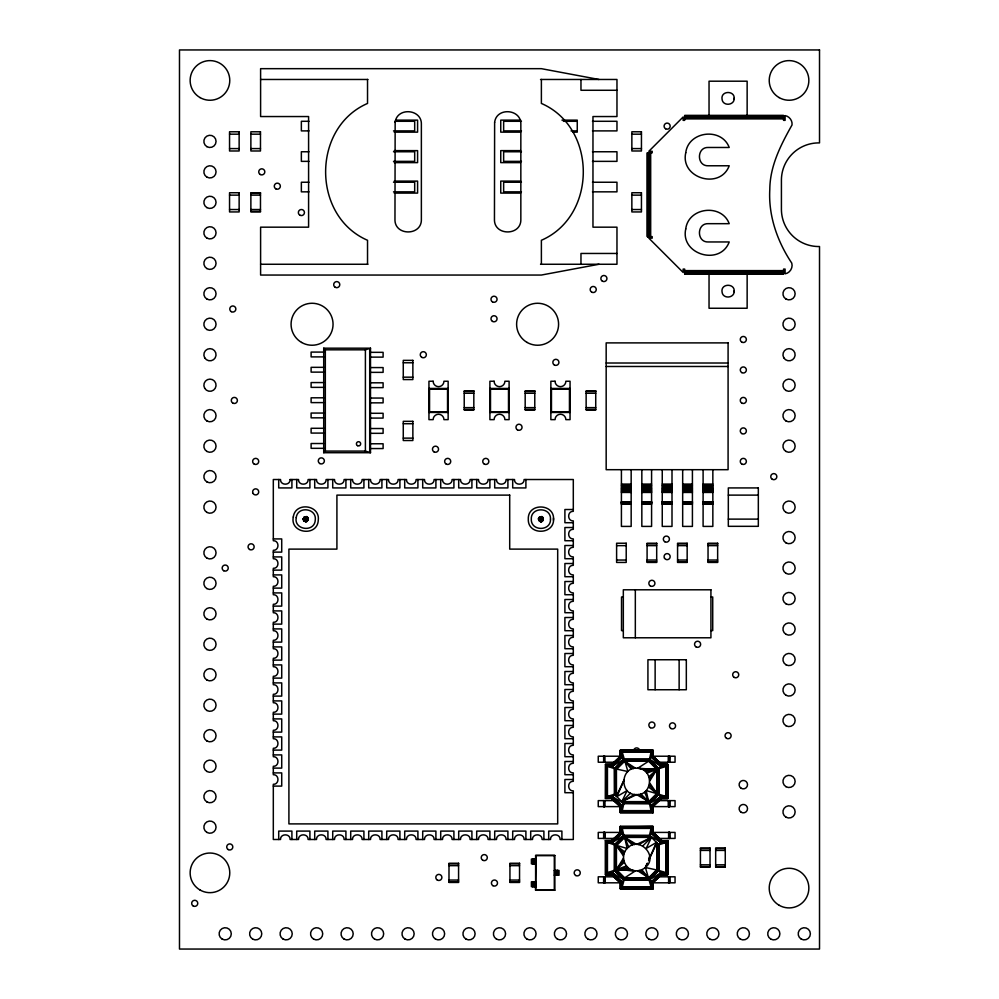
<?xml version="1.0" encoding="UTF-8"?>
<svg xmlns="http://www.w3.org/2000/svg" width="999" height="999" viewBox="0 0 999 999"><rect width="100%" height="100%" fill="white"/><g stroke="black" fill="none" stroke-linecap="round" stroke-linejoin="round"><path stroke-width="1.5" d="M605.594 874.525L605.594 840.708L611.538 840.783L620.491 832.517L620.267 826.423L653.034 826.423L653.034 832.417M623.763 803.533L649.462 803.621L658.853 794.23L658.853 768.606L649.462 759.228L651.061 752.21L652.996 750.261L652.809 756.318L661.763 764.597L667.419 764.797L661.625 764.934L652.472 756.468L652.472 750.786L620.829 750.786L620.829 756.468L611.675 764.934L605.881 764.797L605.881 798.039L611.538 798.251L620.342 806.58L620.267 812.624L653.034 812.624L652.996 806.605L661.788 798.326L667.807 798.438L665.871 796.49L658.841 794.23L661.837 798.438L667.844 798.476L667.844 764.372L661.813 764.447L652.896 756.28L651.061 757.092L648.638 761.201L637.712 768.268C620.129 766.133 618.955 795.329 636.65 794.617C652.971 795.391 654.045 768.805 637.712 768.268L656.867 769.43L665.871 766.358L667.807 764.41M653.034 756.231L653.034 750.224L620.267 750.224L622.252 752.21L627.896 771.54L614.46 768.618L611.463 764.41L605.681 764.597L611.538 764.597L620.404 756.28L620.491 750.449L620.491 756.318L611.538 764.597L605.681 764.597L605.594 798.326M605.456 840.571L607.442 842.544L607.442 872.689L612.225 872.689L623.838 879.819L649.462 879.819L652.959 882.779L652.809 888.586L652.959 882.779L661.788 874.525L667.619 874.45L661.788 874.525L658.853 870.429L645.404 867.494C637.3 874.312 625.736 868.718 616.433 869.605L607.442 872.689L605.456 874.662L605.456 840.559L611.463 840.596L614.447 844.804L627.135 848.476C638.873 835.214 659.115 856.293 645.404 867.494L651.061 886.825L653.034 888.81L620.267 888.81L620.304 882.804L611.488 874.587L605.681 874.45L611.513 874.525L620.404 882.754L620.404 888.673M661.763 798.251L652.809 806.518L652.722 812.299L620.579 812.299L620.491 806.518L611.538 798.251L605.769 798.151M667.844 840.571L665.871 842.544L661.076 842.544L649.462 835.414L623.838 835.414L620.304 832.429L620.342 826.498L622.252 828.396L623.838 835.414L628.721 847.065M652.896 812.474L652.996 806.605L649.462 803.621L644.58 791.97M620.491 750.449L620.342 756.255L623.838 759.228L649.462 759.228L661.076 766.358L665.871 766.358L665.871 796.49L661.076 796.49L649.462 803.621L651.061 810.639L652.996 812.587L620.304 812.587L622.252 810.639L623.838 803.621L614.447 794.23L614.447 768.606L623.838 759.228L612.225 766.358L607.442 766.358L605.456 764.372L605.456 798.476L611.45 798.463L620.342 806.58L620.491 812.399L620.491 806.518L620.691 812.187L620.691 806.43L611.625 798.039L605.881 798.039M653.034 812.624L652.609 806.43M653.034 882.816L653.034 888.81L620.342 888.735L622.252 886.825L624.662 877.834L635.589 870.778C624.899 870.404 619.38 855.843 627.135 848.476L624.662 837.399L651.448 837.399L646.166 848.476L656.455 842.407L649.088 859.128M303.983 517.457C304.195 520.979 308.179 518.543 304.42 518.531C300.961 518.643 306.318 523.951 307.804 520.292C309.39 517.769 305.257 515.234 303.721 517.769C301.648 524.999 313.062 518.394 305.407 516.733M540.996 516.745C539.035 524.487 544.48 515.197 539.035 517.607C536.9 520.042 541.196 523.214 542.882 520.467C545.004 517.519 539.41 514.897 538.598 518.518C538.124 521.803 541.371 518.119 539.472 521.053C540.434 521.753 542.07 521.665 542.694 520.566C544.018 519.492 542.882 516.62 541.458 518.918C544.555 518.956 542.207 516.371 540.596 516.733M553.446 520.192C555.556 503.409 527.634 502.172 528.296 519.118C527.622 536.038 555.556 534.852 553.446 518.056M734.128 99.113C735.514 90.31 720.654 90.31 722.04 99.113C722.639 106.618 734.852 105.569 734.178 98.077M734.128 291.883C735.514 283.092 720.654 283.092 722.04 291.883C722.639 299.388 734.852 298.339 734.178 290.846M308.029 519.118C303.634 520.142 311.101 517.794 306.281 518.918L307.792 517.957M540.983 521.178C542.607 521.653 544.792 517.295 541.483 519.018M303.346 518.918L305.12 519.068C301.074 518.306 306.518 515.459 307.505 518.119C309.278 520.154 304.433 523.588 305.632 519.717M540.596 521.478L540.821 519.717M303.584 518.568L303.708 520.029M538.698 518.931C538.623 516.545 542.207 520.217 538.736 518.144M541.021 518.531L541.358 516.97L540.609 516.82M652.472 826.985L652.472 832.666L661.625 841.121L667.282 841.121L667.282 874.113L661.625 874.113L652.472 882.567L652.472 888.248L620.829 888.248L620.829 882.567L611.675 874.113L606.018 874.113L606.018 841.121L611.675 841.121L620.829 832.666L620.829 826.985L652.896 826.56L652.809 832.517L652.722 826.735L652.959 832.454L661.788 840.708L667.419 840.996L661.675 840.996L652.609 832.604L652.609 826.847L652.809 832.517L661.763 840.783L667.707 840.708L667.769 874.587L665.871 872.689L661.076 872.689L649.462 879.819L658.853 870.429L658.853 844.804L649.462 835.414L651.061 828.396L652.996 826.46L620.404 826.56L620.491 832.517L611.513 840.708M540.609 521.416L540.996 521.316M540.634 521.153L540.721 519.692M303.896 518.643L304.87 517.445M648.663 858.89L649.75 856.031M611.513 798.326L620.304 806.605L623.838 803.621L612.225 796.49L607.442 796.49L605.494 798.438L611.538 798.251L614.447 794.23L607.442 796.49L607.442 766.358L614.447 768.606M611.625 798.039L606.018 797.914L606.018 764.934M661.675 798.039L667.419 798.039L667.532 764.685L661.763 764.597L652.996 756.243L661.813 764.447L667.619 764.597L661.763 764.597L658.853 768.606L658.841 794.23L646.166 790.559L648.638 801.635L621.853 801.635L627.135 790.559L616.858 796.628L623.601 781.293M658.766 844.729L658.841 870.429L665.871 872.689L665.871 842.544L658.853 844.804L661.85 840.571L667.844 840.559L667.844 874.674L661.837 874.637M614.672 870.329L611.45 874.662L605.456 874.674L611.538 874.45L620.267 882.816L622.252 881.942L623.938 879.595L649.362 879.595M305.931 518.556L306.181 516.97M307.655 519.805L306.481 521.028M542.694 520.117L542.919 518.768M624.075 779.769L616.433 796.215L616.433 769.43L624.662 761.201L648.638 761.201L656.867 769.43L656.867 793.406L648.638 801.635L636.65 794.617L621.853 801.635L630.519 793.106M648.588 860.639L656.867 842.819L656.867 869.605L648.638 877.834L624.662 877.834L616.433 869.605L616.433 845.629L624.662 837.399L636.65 844.417L651.448 837.399L642.782 845.928M304.645 521.241L305.444 519.655L305.407 521.503M303.883 517.882L303.659 519.293M649.837 780.893L656.867 769.43L639.81 768.606M623.463 858.153L616.433 869.605L633.491 870.429M306.031 518.606L306.955 517.095M542.145 517.095L541.208 518.606L541.758 516.97L542.744 517.619L541.358 518.743L542.42 517.382M305.357 519.605L303.983 520.779M649.462 835.414L652.959 832.454L661.837 840.596L652.996 832.429L652.809 826.648M649.587 778.783L656.867 769.43L641.82 769.28M623.713 860.251L616.433 869.605L631.48 869.754M306.106 518.668L307.242 517.382L307.792 518.381M323.713 348.189L325.324 349.812L365.397 349.812L370.504 348.189L323.713 348.189L323.713 452.709L370.504 452.709L370.504 348.189M323.713 452.709L325.324 451.086L325.324 349.812M614.672 768.706L623.938 759.452L649.362 759.452L658.703 768.668M535.614 855.456L554.82 855.456L554.82 890.259L535.614 890.259L535.614 855.456L554.82 855.456M535.614 890.259L536.126 855.968M649.225 803.059L658.291 794.005M658.703 794.168L649.4 803.471L623.613 803.396M614.447 844.804L623.838 835.414L612.225 842.544L607.442 842.544L614.447 844.804L614.447 870.429L623.838 879.819L614.535 870.391L614.597 844.867L623.9 835.564L649.687 835.639M649.225 879.257L658.291 870.191M649.425 879.732L658.766 870.391M303.996 520.766L305.282 519.53M648.988 776.735L656.867 769.43L643.706 770.266M624.313 862.299L616.433 869.605L629.595 868.768M612.225 766.358L622.252 757.092L622.252 752.21L651.061 752.21L651.061 757.092L661.076 766.358M661.076 796.49L651.061 805.756L651.061 810.639L622.252 810.639L622.252 805.756L612.225 796.49M612.225 842.544L622.252 833.291L622.252 828.396L651.061 828.396L651.061 833.291L661.076 842.544M661.076 872.689L651.061 881.942L651.061 886.825L622.252 886.825L622.252 881.942L612.225 872.689M539.31 517.594L540.297 517.157M307.517 517.669L306.181 518.743M539.547 520.417C541.895 522.714 544.48 517.719 541.296 517.282M542.357 520.779L541.208 519.63L541.783 521.328M303.746 520.454L305.219 519.455M538.923 520.454L538.848 518.943M304.408 517.345L305.107 517.157M540.721 518.543C540.322 515.771 538.898 517.345 540.546 518.631M621.853 801.635L634.527 794.455M638.773 844.592L651.448 837.399M303.546 520.092L305.17 519.368L303.409 519.717M538.736 520.092L540.347 519.368M304.72 517.145L305.806 516.92M646.877 773.076L656.867 769.43L645.404 771.54M626.423 865.958L616.433 869.605L627.896 867.494M306.144 521.128L307.48 518.493M540.322 519.268L538.698 519.305M305.17 517.332L307.168 517.944M540.247 517.007L542.494 517.832M598.975 264.26L541.383 275.05L260.602 275.05L260.602 227.173L308.591 227.173L308.591 116.546L260.602 116.546L260.602 68.669L541.383 68.669L598.975 79.47M306.306 519.018L308.054 518.718M306.106 520.954L304.87 520.791M303.346 519.318L305.12 519.168M540.297 519.168C535.427 519.318 543.256 519.105 538.661 518.531M540.971 517.245L539.185 518.344L539.348 520.167M605.594 840.708L611.463 840.596L605.531 840.646M667.769 798.388L661.837 798.438L667.707 798.326L667.707 764.51M260.602 79.47L367.907 79.47M540.534 79.47L616.97 79.47L616.97 116.546L592.969 116.546L592.969 227.173L616.97 227.173L616.97 264.26L540.534 264.26M616.97 90.272L580.968 90.272L580.968 79.47M684.652 115.647L783.578 115.647M684.652 115.847L783.578 115.847M684.652 116.121L783.578 116.121M684.652 116.458L783.578 116.458M684.652 116.858L783.578 116.858M684.652 117.308L783.578 117.308M684.652 117.795L783.578 117.795M684.652 118.307L783.578 118.307M684.652 118.831L783.578 118.831M395.791 120.142L417.594 120.142L417.594 132.143L394.23 132.143M520.641 120.142L500.749 120.142L500.749 132.143L520.641 132.143M561.95 120.142L577.26 120.142L577.26 132.143L572.664 132.143M309.016 121.291L301.361 121.291L301.361 130.894L309.016 130.894M395.017 121.291L414.685 121.291L414.685 130.894L393.506 130.894M521.441 121.291L503.646 121.291L503.646 130.894L521.441 130.894M563.386 121.291L577.16 121.291M592.469 121.291L616.97 121.291L616.97 130.894L592.469 130.894M571.041 130.894L577.16 130.894M229.545 134.178L239.136 134.178M250.874 134.178L260.477 134.178M631.855 134.178L641.445 134.178M229.545 148.589L239.136 148.589M250.874 148.589L260.477 148.589M631.855 148.589L641.445 148.589M394.23 150.624L417.594 150.624L417.594 162.625L394.23 162.625M520.641 150.624L500.749 150.624L500.749 162.625L520.641 162.625M309.016 151.761L301.361 151.761L301.361 161.363L309.016 161.363M393.506 151.761L414.685 151.761L414.685 161.363L393.506 161.363M521.441 151.761L503.646 151.761L503.646 161.363L521.441 161.363M592.469 151.761L616.97 151.761L616.97 161.363L592.469 161.363M394.23 181.106L417.594 181.106L417.594 193.094L394.23 193.094M520.641 181.106L500.749 181.106L500.749 193.094L520.641 193.094M309.016 182.243L301.361 182.243L301.361 191.845L309.016 191.845M393.506 182.243L414.685 182.243L414.685 191.845L393.506 191.845M521.441 182.243L503.646 182.243L503.646 191.845L521.441 191.845M592.469 182.243L616.97 182.243L616.97 191.845L592.469 191.845M250.874 193.344L260.477 193.344M229.545 195.142L239.136 195.142M250.874 195.142L260.477 195.142M631.855 195.142L641.445 195.142M229.545 209.54L239.136 209.54M250.874 209.54L260.477 209.54M631.855 209.54L641.445 209.54M250.874 211.338L260.477 211.338M616.97 253.459L580.968 253.459L580.968 264.26M260.602 264.26L367.907 264.26M684.652 270.617L783.578 270.617M684.652 271.141L783.578 271.141M684.652 271.641L783.578 271.641M684.652 272.128L783.578 272.128M684.652 272.577L783.578 272.577M684.652 272.977L783.578 272.977M684.652 273.326L783.578 273.326M684.652 273.601L783.578 273.601M684.652 273.801L783.578 273.963L783.578 269.081L785.102 269.081L785.102 273.826C789.909 273.064 793.206 267.744 791.757 263.099C777.309 241.446 768.256 215.659 769.804 189.323C769.967 165.846 780.943 144.693 792.032 124.95C792.594 120.642 789.385 116.334 785.102 115.609L785.102 120.355L783.578 120.355L783.578 115.472L684.652 115.472L684.652 120.355L683.129 120.355L683.129 116.995L648.838 151.286L652.197 151.286L652.197 152.81L647.315 152.81L647.315 236.626L652.197 236.626L652.197 238.149L648.838 238.149L683.129 272.44L683.129 269.081L684.652 269.081L684.652 273.963M323.713 352.085L311.114 352.085L311.114 356.893L323.713 356.893M370.504 352.335L383.104 352.335L383.104 357.13L370.504 357.13M403.271 362.774L412.862 362.774M606.168 363.012L728.084 363.012M606.168 366.483L728.084 366.483M323.713 367.332L311.114 367.332L311.114 372.127L323.713 372.127M370.504 367.57L383.104 367.57L383.104 372.365L370.504 372.365M403.271 377.172L412.862 377.172M323.713 382.567L311.114 382.567L311.114 387.362L323.713 387.362M370.504 382.804L383.104 382.804L383.104 387.612L370.504 387.612M428.946 388.449L448.139 388.449M489.897 388.449L509.103 388.449M550.861 388.449L570.054 388.449M464.223 391.446L473.826 391.446M525.174 391.446L534.777 391.446M586.138 391.446L595.729 391.446M464.223 393.244L473.826 393.244M525.174 393.244L534.777 393.244M586.138 393.244L595.729 393.244M323.713 397.802L311.114 397.802L311.114 402.609L323.713 402.609M370.504 398.052L383.104 398.052L383.104 402.847L370.504 402.847M464.223 407.642L473.826 407.642M525.174 407.642L534.777 407.642M586.138 407.642L595.729 407.642M464.223 409.44L473.826 409.44M525.174 409.44L534.777 409.44M586.138 409.44L595.729 409.44M428.946 412.45L448.139 412.45M489.897 412.45L509.103 412.45M550.861 412.45L570.054 412.45M323.713 413.049L311.114 413.049L311.114 417.844L323.713 417.844M370.504 413.286L383.104 413.286L383.104 418.082L370.504 418.082M403.271 423.726L412.862 423.726M323.713 428.284L311.114 428.284L311.114 433.079L323.713 433.079M370.504 428.521L383.104 428.521L383.104 433.329L370.504 433.329M403.271 438.124L412.862 438.124M323.713 443.519L311.114 443.519L311.114 448.326L323.713 448.326M370.504 443.768L383.104 443.768L383.104 448.563L370.504 448.563M325.324 451.086L365.397 451.086L370.504 452.709M621.415 484.09L631.168 484.09M641.833 484.09L651.585 484.09M662.25 484.09L672.002 484.09M682.667 484.09L692.419 484.09M703.096 484.09L712.849 484.09M621.415 485.589L631.168 485.589M641.833 485.589L651.585 485.589M662.25 485.589L672.002 485.589M682.667 485.589L692.419 485.589M703.096 485.589L712.849 485.589M621.415 487.037L631.168 487.037M641.833 487.037L651.585 487.037M662.25 487.037L672.002 487.037M682.667 487.037L692.419 487.037M703.096 487.037L712.849 487.037M621.415 488.424L631.168 488.424M641.833 488.424L651.585 488.424M662.25 488.424L672.002 488.424M682.667 488.424L692.419 488.424M703.096 488.424L712.849 488.424M621.415 489.685L631.168 489.685M641.833 489.685L651.585 489.685M662.25 489.685L672.002 489.685M682.667 489.685L692.419 489.685M703.096 489.685L712.849 489.685M621.415 490.784L631.168 490.784M641.833 490.784L651.585 490.784M662.25 490.784L672.002 490.784M682.667 490.784L692.419 490.784M703.096 490.784L712.849 490.784M621.415 491.72L631.168 491.72M641.833 491.72L651.585 491.72M662.25 491.72L672.002 491.72M682.667 491.72L692.419 491.72M703.096 491.72L712.849 491.72M621.415 492.445L631.168 492.445M641.833 492.445L651.585 492.445M662.25 492.445L672.002 492.445M682.667 492.445L692.419 492.445M703.096 492.445L712.849 492.445M728.321 495.117L758.328 495.117M621.415 501.76L631.168 501.76M641.833 501.76L651.585 501.76M662.25 501.76L672.002 501.76M682.667 501.76L692.419 501.76M703.096 501.76L712.849 501.76M621.415 501.973L631.168 501.973M641.833 501.973L651.585 501.973M662.25 501.973L672.002 501.973M682.667 501.973L692.419 501.973M703.096 501.973L712.849 501.973M621.415 502.247L631.168 502.247M641.833 502.247L651.585 502.247M662.25 502.247L672.002 502.247M682.667 502.247L692.419 502.247M703.096 502.247L712.849 502.247M621.415 502.572L631.168 502.572M641.833 502.572L651.585 502.572M662.25 502.572L672.002 502.572M682.667 502.572L692.419 502.572M703.096 502.572L712.849 502.572M621.415 502.947L631.168 502.947M641.833 502.947L651.585 502.947M662.25 502.947L672.002 502.947M682.667 502.947L692.419 502.947M703.096 502.947L712.849 502.947M621.415 503.346L631.168 503.346M641.833 503.346L651.585 503.346M662.25 503.346L672.002 503.346M682.667 503.346L692.419 503.346M703.096 503.346L712.849 503.346M621.415 503.783L631.168 503.783M641.833 503.783L651.585 503.783M662.25 503.783L672.002 503.783M682.667 503.783L692.419 503.783M703.096 503.783L712.849 503.783M621.415 504.233L631.168 504.233M641.833 504.233L651.585 504.233M662.25 504.233L672.002 504.233M682.667 504.233L692.419 504.233M703.096 504.233L712.849 504.233M573.301 509.515L564.897 509.515L564.897 522.714L573.301 522.714M543.269 519.118L541.495 519.118L543.244 519.517M728.321 519.118L758.328 519.118M573.301 527.522L564.897 527.522L564.897 540.721L573.301 540.721M273.314 538.923L281.718 538.923L281.718 552.122L273.314 552.122M647.09 543.843L656.693 543.843M677.572 543.843L687.162 543.843M708.041 543.843L717.644 543.843M573.301 545.516L564.897 545.516L564.897 558.716L573.301 558.716M616.608 545.641L626.211 545.641M647.09 545.641L656.693 545.641M677.572 545.641L687.162 545.641M708.041 545.641L717.644 545.641M273.314 556.918L281.718 556.918L281.718 570.117L273.314 570.117M616.608 560.039L626.211 560.039M647.09 560.039L656.693 560.039M677.572 560.039L687.162 560.039M708.041 560.039L717.644 560.039M647.09 561.838L656.693 561.838M677.572 561.838L687.162 561.838M708.041 561.838L717.644 561.838M573.301 563.511L564.897 563.511L564.897 576.71L573.301 576.71M273.314 574.912L281.718 574.912L281.718 588.111L273.314 588.111M573.301 581.518L564.897 581.518L564.897 594.717L573.301 594.717M273.314 592.919L281.718 592.919L281.718 606.118L273.314 606.118M623.326 596.99L621.528 596.99L621.528 630.594L623.326 630.594M710.926 596.99L712.724 596.99L712.724 630.594L710.926 630.594M573.301 599.512L564.897 599.512L564.897 612.712L573.301 612.712M273.314 610.913L281.718 610.913L281.718 624.113L273.314 624.113M573.301 617.507L564.897 617.507L564.897 630.706L573.301 630.706M273.314 628.908L281.718 628.908L281.718 642.107L273.314 642.107M573.301 635.514L564.897 635.514L564.897 648.713L573.301 648.713M273.314 646.915L281.718 646.915L281.718 660.114L273.314 660.114M573.301 653.508L564.897 653.508L564.897 666.708L573.301 666.708M273.314 664.909L281.718 664.909L281.718 678.109L273.314 678.109M573.301 671.503L564.897 671.503L564.897 684.702L573.301 684.702M273.314 682.904L281.718 682.904L281.718 696.103L273.314 696.103M573.301 689.51L564.897 689.51L564.897 702.709L573.301 702.709M273.314 700.911L281.718 700.911L281.718 714.11L273.314 714.11M573.301 707.504L564.897 707.504L564.897 720.704L573.301 720.704M273.314 718.905L281.718 718.905L281.718 732.105L273.314 732.105M573.301 725.499L564.897 725.499L564.897 738.698L573.301 738.698M273.314 736.9L281.718 736.9L281.718 750.099L273.314 750.099M573.301 743.506L564.897 743.506L564.897 756.705L573.301 756.705M620.404 750.374L652.896 750.374M273.314 754.907L281.718 754.907L281.718 768.106L273.314 768.106M621.465 756.218L598.251 756.218L598.251 762.225L615.359 762.225M653.346 756.218L675.049 756.218L675.049 762.225L659.365 762.225M573.301 761.5L564.897 761.5L564.897 774.7L573.301 774.7M605.456 764.372L611.488 764.447M273.314 772.901L281.718 772.901L281.718 786.101L273.314 786.101M573.301 779.507L564.897 779.507L564.897 792.707L573.301 792.707M613.836 800.624L598.251 800.624L598.251 806.618L621.465 806.618M659.365 800.624L675.049 800.624L675.049 806.618L653.346 806.618M622.265 802.035L648.813 802.035L657.267 793.581L657.267 769.267L648.813 760.801L624.5 760.801L616.033 769.267L616.033 795.816M622.639 802.422L648.963 802.422L657.654 793.73L657.654 769.105L648.963 760.426L624.338 760.426L615.646 769.105L615.646 795.429M622.989 802.759L649.1 802.759L657.991 793.88L657.991 768.968L649.1 760.077L624.2 760.077L615.309 768.968L615.309 795.092M623.276 803.059L649.288 803.184L658.416 794.055L658.416 768.793L649.288 759.652L624.025 759.652L614.885 768.793L614.885 794.667M621.465 832.417L598.251 832.417L598.251 838.423L615.446 838.423M653.346 832.417L675.049 832.417L675.049 838.423L657.941 838.423M649.899 835.851L624.025 835.851L614.885 844.992L614.885 870.241L624.025 879.382L649.288 879.382L658.416 870.241L658.291 844.242M650.024 835.976L624.075 835.976L615.009 845.042L615.009 870.191L624.075 879.257M650.324 836.275L624.2 836.275L615.309 845.166L615.309 870.067L624.2 878.958L649.1 878.958L657.991 870.067L657.991 843.943M650.661 836.613L624.338 836.613L615.646 845.304L615.646 869.929L624.338 878.62L648.963 878.62L657.654 869.929L657.654 843.606M651.036 837L624.5 837L616.033 845.454L616.033 869.767L624.5 878.233L648.813 878.233L657.267 869.767L657.267 843.231M611.625 840.996L605.881 840.996L605.881 874.237L611.538 874.45L605.769 874.35M700.424 848.613L710.027 848.613M715.671 848.613L725.262 848.613M700.424 850.411L710.027 850.411M715.671 850.411L725.262 850.411M535.951 859.053L531.406 859.053L531.406 863.86L535.951 863.86M448.988 863.86L458.578 863.86M509.94 863.86L519.542 863.86M700.424 864.822L710.027 864.822M715.671 864.822L725.262 864.822M448.988 865.658L458.578 865.658M509.94 865.658L519.542 865.658M700.424 866.62L710.027 866.62M715.671 866.62L725.262 866.62M554.295 870.454L559.028 870.454L559.028 875.249L554.295 875.249M605.881 874.237L611.625 874.237M661.675 874.237L667.419 874.237L667.532 840.883L661.763 840.783M667.769 874.587L661.763 874.45L652.809 882.716L652.996 888.773M615.446 876.81L598.251 876.81L598.251 882.816L621.465 882.816M657.941 876.81L675.049 876.81L675.049 882.816L653.346 882.816M448.988 880.057L458.578 880.057M509.94 880.057L519.542 880.057M448.988 881.855L458.578 881.855M509.94 881.855L519.542 881.855M535.951 881.855L531.406 881.855L531.406 886.65L535.951 886.65M536.126 889.747L554.82 890.259M661.788 764.51L667.619 764.597M305.432 521.303L304.233 520.541M541.458 519.318L543.144 519.905M306.281 519.318L307.954 519.905M540.297 521.091L539.198 520.267M620.491 756.318L620.304 750.261M306.531 517.07L307.242 517.382M541.421 519.405L542.969 520.279M307.792 520.279L306.231 519.405L307.567 520.616M631.48 769.28L624.662 761.201L635.589 768.268M637.712 870.778L648.638 877.834L641.82 869.754M638.773 794.455L648.638 801.635L640.834 793.943M634.527 844.592L624.662 837.399L632.467 845.092M648.576 787.075L656.867 793.406L649.75 783.016M623.551 856.031L616.433 845.629L624.725 851.96M541.358 519.492L542.744 520.616M624.662 761.201L633.491 768.606M639.81 870.429L648.638 877.834M539.585 520.891L538.886 520.029M304.595 520.629L303.846 518.956M661.675 764.797L652.609 756.418L652.609 750.661L620.691 750.661L620.691 756.418M611.675 797.914L620.829 806.368L620.829 812.062L652.472 812.062L652.472 806.368L661.625 797.914L667.282 797.914L667.282 764.934M539.185 517.47L540.459 518.706M658.291 768.843L649.225 759.789L624.075 759.789L615.009 768.843L615.009 794.792M649.325 785.089L656.867 793.406M616.433 845.629L623.975 853.945M542.42 520.854L541.296 519.567M307.28 520.904L306.106 519.567L306.955 521.141M304.121 520.641L303.721 519.642M539.822 516.995L540.621 518.581M304.645 516.995L305.444 518.581L305.02 516.845M305.931 519.68L306.606 521.328M541.021 519.705L541.396 521.441M305.844 519.705L306.218 521.441M305.407 516.758L305.632 518.518M540.921 519.717L540.996 521.49M305.744 519.717L305.819 521.49M620.404 806.555L620.491 812.399M747.14 115.472L747.14 81.194L709.04 81.194L709.04 115.472M747.14 273.963L747.14 308.254L709.04 308.254L709.04 273.963M712.849 469.692L712.849 526.411L703.096 526.411L703.096 469.692M692.419 469.692L692.419 526.411L682.667 526.411L682.667 469.692M679.133 659.752L679.133 689.747M672.002 469.692L672.002 526.411L662.25 526.411L662.25 469.692M669.692 762.225L669.692 756.218L669.48 762.225M669.705 806.618L669.68 800.624L669.48 806.618M669.68 832.417L669.692 838.423L669.48 832.417M669.692 876.81L669.692 882.816L669.48 876.81M669.355 756.218L669.355 762.225M669.355 800.624L669.355 806.618M669.355 832.417L669.355 838.423M669.355 876.81L669.355 882.816M669.193 756.218L669.193 762.225M669.193 800.624L669.193 806.618M669.193 832.417L669.193 838.423M669.193 876.81L669.193 882.816M669.018 756.218L669.018 762.225M669.018 800.624L669.018 806.618M669.018 832.417L669.018 838.423M669.018 876.81L669.018 882.816M668.818 756.218L668.818 762.225M668.818 800.624L668.818 806.618M668.818 832.417L668.818 838.423M668.818 876.81L668.818 882.816M668.606 756.218L668.606 762.225M668.606 800.624L668.606 806.618M668.606 832.417L668.606 838.423M668.606 876.81L668.606 882.816M668.393 756.218L668.393 762.225M668.393 800.624L668.393 806.618M658.628 768.706L658.628 794.143M658.628 844.58L658.628 870.329M655.132 659.752L655.132 689.747M652.809 806.518L652.996 812.587M652.609 882.629L652.609 888.386L620.691 888.386L620.691 882.629M651.585 469.692L651.585 526.411L641.833 526.411L641.833 469.692M650.674 152.81L650.674 236.626M650.149 152.81L650.149 236.626M649.637 152.81L649.637 236.626M649.15 152.81L649.15 236.626M648.701 152.81L648.701 236.626M648.301 152.81L648.301 236.626M647.964 152.81L647.964 236.626M647.689 152.81L647.689 236.626M647.477 152.81L647.477 236.626M635.327 589.797L635.327 637.787M631.168 469.692L631.168 526.411L621.415 526.411L621.415 469.692M620.691 826.847L620.691 832.604M620.267 826.423L620.304 832.429M614.535 768.643L614.672 794.455M604.907 832.417L604.907 838.423M604.907 876.81L604.907 882.816M604.695 756.218L604.695 762.225M604.695 800.624L604.695 806.618M604.695 832.417L604.695 838.423M604.695 876.81L604.695 882.816M604.482 756.218L604.482 762.225M604.482 800.624L604.482 806.618M604.482 832.417L604.482 838.423M604.482 876.81L604.482 882.816M604.283 756.218L604.283 762.225M604.283 800.624L604.283 806.618M604.283 832.417L604.283 838.423M604.283 876.81L604.283 882.816M603.945 756.218L604.108 762.225M603.945 800.624L604.108 806.618M604.108 832.417L603.945 838.423M604.108 876.81L603.945 882.816M603.733 756.218L603.821 762.225M603.733 800.624L603.821 806.618M603.821 832.417L603.733 838.423M603.821 876.81L603.733 882.816M603.633 756.218L603.671 762.225M603.633 800.624L603.671 806.618M603.671 832.417L603.621 838.423M603.671 876.81L603.608 882.816M561.9 839.497L561.9 831.093L548.701 831.093L548.701 839.497M557.804 870.454L557.904 875.249M557.542 870.454L557.629 875.249M557.405 870.454L557.467 875.249M556.081 870.454L556.081 875.249L555.906 870.454M555.769 870.454L555.769 875.249M555.581 870.454L555.581 875.249M555.369 870.454L555.369 875.249M555.119 870.454L555.119 875.249M554.582 870.454L554.582 875.249M554.308 855.968L554.308 889.747M543.893 839.497L543.893 831.093L530.694 831.093L530.694 839.497M541.383 79.47L541.383 103.434C597.252 127.672 597.252 216.046 541.383 240.284L541.383 264.26M535.851 859.053L535.851 863.86M535.851 881.855L535.851 886.65M535.714 859.053L535.789 863.86M535.651 881.855L535.789 886.65M535.314 859.053L535.314 863.86M535.314 881.855L535.314 886.65M535.064 859.053L535.064 863.86M535.064 881.855L535.064 886.65M534.852 859.053L534.852 863.86M534.852 881.855L534.852 886.65M534.665 859.053L534.665 863.86M534.665 881.855L534.665 886.65M534.527 859.053L534.415 863.86M534.527 881.855L534.415 886.65M534.353 859.053L534.353 863.86M534.353 881.855L534.353 886.65M533.129 859.053L533.029 863.86M533.029 881.855L533.079 886.65M532.892 859.053L532.817 863.86M532.817 881.855L532.892 886.65M532.629 859.053L532.529 863.86M532.529 881.855L532.717 886.65M525.899 479.52L525.899 487.924L512.699 487.924L512.699 479.52M525.899 839.497L525.899 831.093L512.699 831.093L512.699 839.497M507.904 479.52L507.904 487.924L494.705 487.924L494.705 479.52M507.904 839.497L507.904 831.093L494.705 831.093L494.705 839.497M489.897 479.52L489.897 487.924L476.698 487.924L476.698 479.52M489.897 839.497L489.897 831.093L476.698 831.093L476.698 839.497M471.903 479.52L471.903 487.924L458.703 487.924L458.703 479.52M471.903 839.497L471.903 831.093L458.703 831.093L458.703 839.497M453.908 479.52L453.908 487.924L440.709 487.924L440.709 479.52M453.908 839.497L453.908 831.093L440.709 831.093L440.709 839.497M435.901 479.52L435.901 487.924L422.702 487.924L422.702 479.52M435.901 839.497L435.901 831.093L422.702 831.093L422.702 839.497M417.907 479.52L417.907 487.924L404.707 487.924L404.707 479.52M417.907 839.497L417.907 831.093L404.707 831.093L404.707 839.497M399.912 479.52L399.912 487.924L386.713 487.924L386.713 479.52M399.912 839.497L399.912 831.093L386.713 831.093L386.713 839.497M381.905 479.52L381.905 487.924L368.706 487.924L368.706 479.52M381.905 839.497L381.905 831.093L368.706 831.093L368.706 839.497M369.705 349.001L369.705 451.898M367.532 79.47L367.532 103.434C311.663 127.672 311.663 216.046 367.532 240.284L367.532 264.26M365.397 349.812L365.397 451.086M363.911 479.52L363.911 487.924L350.711 487.924L350.711 479.52M363.911 839.497L363.911 831.093L350.711 831.093L350.711 839.497M345.916 479.52L345.916 487.924L332.717 487.924L332.717 479.52M345.916 839.497L345.916 831.093L332.717 831.093L332.717 839.497M327.909 479.52L327.909 487.924L314.71 487.924L314.71 479.52M327.909 839.497L327.909 831.093L314.71 831.093L314.71 839.497M309.915 479.52L309.915 487.924L296.715 487.924L296.715 479.52M309.915 839.497L309.915 831.093L296.715 831.093L296.715 839.497M291.908 479.52L291.908 487.924L278.709 487.924L278.709 479.52M291.908 839.497L291.908 831.093L278.709 831.093L278.709 839.497M633.603 750.948A3.047 3.047 0 0 1 636.65 747.901A3.047 3.047 0 0 1 639.697 750.948M305.819 516.745L305.744 518.518L305.819 516.745M550.499 519.118C551.036 531.48 530.756 531.48 531.293 519.118C530.756 506.755 551.036 506.755 550.499 519.118M290.11 479.52C290.384 485.701 280.244 485.701 280.519 479.52L273.314 479.52L273.314 540.721C279.495 540.447 279.495 550.586 273.314 550.312L273.314 558.716C279.495 558.441 279.495 568.593 273.314 568.319L273.314 576.71C279.495 576.448 279.495 586.588 273.314 586.313L273.314 594.717C279.495 594.442 279.495 604.582 273.314 604.308L273.314 612.712C279.495 612.437 279.495 622.589 273.314 622.315L273.314 630.706C279.495 630.444 279.495 640.584 273.314 640.309L273.314 648.713C279.495 648.438 279.495 658.578 273.314 658.304L273.314 666.708C279.495 666.433 279.495 676.585 273.314 676.311L273.314 684.702C279.495 684.44 279.495 694.58 273.314 694.305L273.314 702.709C279.495 702.434 279.495 712.574 273.314 712.312L273.314 720.704C279.495 720.429 279.495 730.581 273.314 730.306L273.314 738.698C279.495 738.436 279.495 748.576 273.314 748.301L273.314 756.705C279.495 756.43 279.495 766.57 273.314 766.308L273.314 774.7C279.495 774.425 279.495 784.577 273.314 784.302L273.314 839.497L280.519 839.497C280.244 833.316 290.384 833.316 290.11 839.497L298.514 839.497C298.239 833.316 308.379 833.316 308.117 839.497L316.508 839.497C316.246 833.316 326.386 833.316 326.111 839.497L334.515 839.497C334.24 833.316 344.38 833.316 344.106 839.497L352.51 839.497C352.235 833.316 362.375 833.316 362.113 839.497L370.504 839.497C370.242 833.316 380.382 833.316 380.107 839.497L388.511 839.497C388.236 833.316 398.376 833.316 398.102 839.497L406.506 839.497C406.231 833.316 416.383 833.316 416.108 839.497L424.5 839.497C424.238 833.316 434.378 833.316 434.103 839.497L442.507 839.497C442.232 833.316 452.372 833.316 452.097 839.497L460.502 839.497C460.227 833.316 470.379 833.316 470.104 839.497L478.496 839.497C478.234 833.316 488.374 833.316 488.099 839.497L496.503 839.497C496.228 833.316 506.368 833.316 506.093 839.497L514.497 839.497C514.223 833.316 524.375 833.316 524.1 839.497L532.492 839.497C532.23 833.316 542.37 833.316 542.095 839.497L550.499 839.497C550.224 833.316 560.364 833.316 560.102 839.497L573.301 839.497L573.301 790.896C567.12 791.171 567.12 781.031 573.301 781.305L573.301 772.901C567.12 773.176 567.12 763.036 573.301 763.298L573.301 754.907C567.12 755.169 567.12 745.029 573.301 745.304L573.301 736.9C567.12 737.175 567.12 727.035 573.301 727.309L573.301 718.905C567.12 719.18 567.12 709.04 573.301 709.302L573.301 700.911C567.12 701.173 567.12 691.033 573.301 691.308L573.301 682.904C567.12 683.179 567.12 673.039 573.301 673.314L573.301 664.909C567.12 665.184 567.12 655.032 573.301 655.307L573.301 646.915C567.12 647.177 567.12 637.037 573.301 637.312L573.301 628.908C567.12 629.183 567.12 619.043 573.301 619.318L573.301 610.913C567.12 611.188 567.12 601.036 573.301 601.311L573.301 592.919C567.12 593.181 567.12 583.041 573.301 583.316L573.301 574.912C567.12 575.187 567.12 565.047 573.301 565.322L573.301 556.918C567.12 557.192 567.12 547.04 573.301 547.315L573.301 538.923C567.12 539.185 567.12 529.045 573.301 529.32L573.301 520.916C567.12 521.191 567.12 511.051 573.301 511.313L573.301 479.52L524.1 479.52C524.375 485.701 514.223 485.701 514.497 479.52L506.093 479.52C506.368 485.701 496.228 485.701 496.503 479.52L488.099 479.52C488.374 485.701 478.234 485.701 478.496 479.52L470.104 479.52C470.379 485.701 460.227 485.701 460.502 479.52L452.097 479.52C452.372 485.701 442.232 485.701 442.507 479.52L434.103 479.52C434.378 485.701 424.238 485.701 424.5 479.52L416.108 479.52C416.383 485.701 406.231 485.701 406.506 479.52L398.102 479.52C398.376 485.701 388.236 485.701 388.511 479.52L380.107 479.52C380.382 485.701 370.242 485.701 370.504 479.52L362.113 479.52C362.375 485.701 352.235 485.701 352.51 479.52L344.106 479.52C344.38 485.701 334.24 485.701 334.515 479.52L326.111 479.52C326.386 485.701 316.246 485.701 316.508 479.52L308.117 479.52C308.379 485.701 298.239 485.701 298.514 479.52L290.11 479.52M395.154 122.377L394.967 219.181C394.218 236.176 422.115 236.176 421.366 219.181L421.366 124.538C422.14 108.903 396.953 106.818 395.154 122.377M494.63 122.377L494.455 219.181C493.706 236.176 521.59 236.176 520.841 219.181L520.841 124.538C521.628 108.903 496.441 106.818 494.63 122.377M293.294 516.995C289.772 533.553 317.495 537.112 318.269 520.192C320.317 504.757 295.204 501.535 293.294 516.995M296.253 517.494C293.569 530.119 314.697 532.829 315.272 519.93C316.833 508.179 297.702 505.731 296.253 517.494M303.346 518.718C307.567 528.821 310.689 510.589 303.346 518.718M306.593 519.118C304.683 522.102 304.683 516.133 306.593 519.118M306.868 519.118C304.358 523.026 304.358 515.209 306.868 519.118M307.13 519.118C304.046 523.913 304.046 514.323 307.13 519.118M307.367 519.118C303.771 524.725 303.771 513.511 307.367 519.118M538.536 518.718C542.744 528.821 545.879 510.589 538.536 518.718M541.783 519.118C539.847 522.077 539.872 516.146 541.783 519.118M542.057 519.118C539.547 523.026 539.547 515.209 542.057 519.118M542.32 519.118C539.235 523.913 539.235 514.323 542.32 519.118M542.557 519.118C538.948 524.725 538.948 513.511 542.557 519.118M685.751 152.747C680.007 178.197 720.017 190.185 729.22 165.772L708.279 165.772C696.503 166.284 696.503 146.965 708.279 147.477L729.22 147.477C721.54 127.035 688.336 131.056 685.751 152.747M685.751 228.933C680.007 254.395 720.017 266.371 729.22 241.958L708.279 241.958C696.503 242.482 696.503 223.152 708.279 223.676L729.22 223.676C721.54 203.234 688.336 207.243 685.751 228.933M647.24 863.311L645.404 867.494L647.315 863.386M540.621 519.655L539.822 521.241L540.546 519.605M621.116 756.593L611.788 765.222L606.306 765.222L606.306 797.614L611.788 797.614L621.116 806.243L621.116 811.762L652.185 811.762L652.185 806.243L661.513 797.614L666.995 797.614L666.995 765.222L661.513 765.222L652.185 756.593L652.185 751.086L621.116 751.086L621.116 756.593M621.465 756.743L611.925 765.571L606.655 765.571L606.655 797.277L611.925 797.277L621.465 806.093L621.465 811.425L651.835 811.425L651.835 806.093L661.375 797.277L666.645 797.277L666.645 765.571L661.375 765.571L651.835 756.743L651.835 751.423L621.465 751.423L621.465 756.743M621.84 756.917L612.075 765.946L607.03 765.946L607.03 796.89L612.075 796.89L621.84 805.931L621.84 811.038L651.46 811.038L651.46 805.931L661.226 796.89L666.271 796.89L666.271 765.946L661.226 765.946L651.46 756.917L651.46 751.797L621.84 751.797L621.84 756.917M621.116 832.791L611.788 841.42L606.306 841.42L606.306 873.813L611.788 873.813L621.116 882.442L621.116 887.961L652.185 887.961L652.185 882.442L661.513 873.813L666.995 873.813L666.995 841.42L661.513 841.42L652.185 832.791L652.185 827.272L621.116 827.272L621.116 832.791M621.465 832.941L611.925 841.757L606.655 841.757L606.655 873.463L611.925 873.463L621.465 882.292L621.465 887.611L651.835 887.611L651.835 882.292L661.375 873.463L666.645 873.463L666.645 841.757L661.375 841.757L651.835 832.941L651.835 827.622L621.465 827.622L621.465 832.941M621.84 833.104L612.075 842.145L607.03 842.145L607.03 873.089L612.075 873.089L621.84 882.129L621.84 887.237L651.46 887.237L651.46 882.129L661.226 873.089L666.271 873.089L666.271 842.145L661.226 842.145L651.46 833.104L651.46 827.996L621.84 827.996L621.84 833.104M304.283 517.195L305.282 518.706L304.295 517.207M819.517 49.95L179.483 49.95L179.483 949.05L819.517 949.05L819.517 246.528A37.338 37.338 0 0 1 781.418 209.965L781.418 179.483A37.338 37.338 0 0 1 819.517 142.907L819.517 49.95M239.136 131.781L229.545 131.781L229.545 150.986L239.136 150.986L239.136 131.781M260.477 131.781L250.874 131.781L250.874 150.986L260.477 150.986L260.477 131.781M641.445 131.781L631.855 131.781L631.855 150.986L641.445 150.986L641.445 131.781M239.136 192.745L229.545 192.745L229.545 211.938L239.136 211.938L239.136 192.745M260.477 192.745L250.874 192.745L250.874 211.938L260.477 211.938L260.477 192.745M641.445 192.745L631.855 192.745L631.855 211.938L641.445 211.938L641.445 192.745M728.084 342.894L606.168 342.894L606.168 469.692L728.084 469.692L728.084 342.894M412.862 360.364L403.271 360.364L403.271 379.57L412.862 379.57L412.862 360.364M433.141 381.243L428.946 381.243L428.946 419.642L433.141 419.642A5.395 5.395 0 0 1 438.549 414.248A5.395 5.395 0 0 1 443.943 419.642L448.139 419.642L448.139 381.243L443.943 381.243A5.395 5.395 0 0 1 438.549 386.65A5.395 5.395 0 0 1 433.141 381.243M494.105 381.243L489.897 381.243L489.897 419.642L494.105 419.642A5.395 5.395 0 0 1 499.5 414.248A5.395 5.395 0 0 1 504.895 419.642L509.103 419.642L509.103 381.243L504.895 381.243A5.395 5.395 0 0 1 499.5 386.65A5.395 5.395 0 0 1 494.105 381.243M555.057 381.243L550.861 381.243L550.861 419.642L555.057 419.642A5.395 5.395 0 0 1 560.451 414.248A5.395 5.395 0 0 1 565.859 419.642L570.054 419.642L570.054 381.243L565.859 381.243A5.395 5.395 0 0 1 560.451 386.65A5.395 5.395 0 0 1 555.057 381.243M447.54 389.048L429.545 389.048L429.545 411.85L447.54 411.85L447.54 389.048M508.503 389.048L490.497 389.048L490.497 411.85L508.503 411.85L508.503 389.048M569.455 389.048L551.46 389.048L551.46 411.85L569.455 411.85L569.455 389.048M473.826 390.846L464.223 390.846L464.223 410.052L473.826 410.052L473.826 390.846M534.777 390.846L525.174 390.846L525.174 410.052L534.777 410.052L534.777 390.846M595.729 390.846L586.138 390.846L586.138 410.052L595.729 410.052L595.729 390.846M412.862 421.328L403.271 421.328L403.271 440.522L412.862 440.522L412.862 421.328M758.328 487.924L728.321 487.924L728.321 526.323L758.328 526.323L758.328 487.924M509.702 495.117L336.913 495.117L336.913 549.113L288.911 549.113L288.911 823.9L557.692 823.9L557.692 549.113L509.702 549.113L509.702 495.117M626.211 543.231L616.608 543.231L616.608 562.437L626.211 562.437L626.211 543.231M656.693 543.231L647.09 543.231L647.09 562.437L656.693 562.437L656.693 543.231M687.162 543.231L677.572 543.231L677.572 562.437L687.162 562.437L687.162 543.231M717.644 543.231L708.041 543.231L708.041 562.437L717.644 562.437L717.644 543.231M710.926 589.797L623.326 589.797L623.326 637.787L710.926 637.787L710.926 589.797M686.325 659.752L647.926 659.752L647.926 689.747L686.325 689.747L686.325 659.752M710.027 848.014L700.424 848.014L700.424 867.219L710.027 867.219L710.027 848.014M725.262 848.014L715.671 848.014L715.671 867.219L725.262 867.219L725.262 848.014M458.578 863.261L448.988 863.261L448.988 882.454L458.578 882.454L458.578 863.261M519.542 863.261L509.94 863.261L509.94 882.454L519.542 882.454L519.542 863.261M527.097 342.432A21.004 21.004 0 0 0 558.591 324.25A21.004 21.004 0 0 0 527.097 306.069A21.004 21.004 0 0 0 527.097 342.432M301.561 342.432A21.004 21.004 0 0 0 333.054 324.25A21.004 21.004 0 0 0 301.561 306.069A21.004 21.004 0 0 0 301.561 342.432M779.133 97.59A19.805 19.805 0 0 0 808.853 80.432A19.805 19.805 0 0 0 779.133 63.274A19.805 19.805 0 0 0 779.133 97.59M200.05 97.59A19.805 19.805 0 0 0 229.77 80.432A19.805 19.805 0 0 0 200.05 63.274A19.805 19.805 0 0 0 200.05 97.59M200.05 890.009A19.805 19.805 0 0 0 229.77 872.851A19.805 19.805 0 0 0 200.05 855.693A19.805 19.805 0 0 0 200.05 890.009M779.133 905.256A19.805 19.805 0 0 0 808.853 888.099A19.805 19.805 0 0 0 779.133 870.941A19.805 19.805 0 0 0 779.133 905.256M575.699 875.499A3.047 3.047 0 0 0 580.269 872.851A3.047 3.047 0 0 0 575.699 870.216A3.047 3.047 0 0 0 575.699 875.499M492.495 321.403A3.047 3.047 0 0 0 497.065 318.768A3.047 3.047 0 0 0 492.495 316.134A3.047 3.047 0 0 0 492.495 321.403M591.695 292.145A3.047 3.047 0 0 0 596.266 289.498A3.047 3.047 0 0 0 591.695 286.863A3.047 3.047 0 0 0 591.695 292.145M433.978 451.848A3.047 3.047 0 0 0 438.549 449.213A3.047 3.047 0 0 0 433.978 446.578A3.047 3.047 0 0 0 433.978 451.848M650.361 585.951A3.047 3.047 0 0 0 654.932 583.316A3.047 3.047 0 0 0 650.361 580.669A3.047 3.047 0 0 0 650.361 585.951M650.361 727.672A3.047 3.047 0 0 0 654.932 725.037A3.047 3.047 0 0 0 650.361 722.402A3.047 3.047 0 0 0 650.361 727.672M482.742 860.251A3.047 3.047 0 0 0 487.312 857.617A3.047 3.047 0 0 0 482.742 854.982A3.047 3.047 0 0 0 482.742 860.251M492.495 301.898A3.047 3.047 0 0 0 497.065 299.263A3.047 3.047 0 0 0 492.495 296.616A3.047 3.047 0 0 0 492.495 301.898M602.372 281.169A3.047 3.047 0 0 0 606.942 278.534A3.047 3.047 0 0 0 602.372 275.899A3.047 3.047 0 0 0 602.372 281.169M772.277 479.283A3.047 3.047 0 0 0 776.847 476.635A3.047 3.047 0 0 0 772.277 474.001A3.047 3.047 0 0 0 772.277 479.283M664.847 541.758A3.047 3.047 0 0 0 669.417 539.123A3.047 3.047 0 0 0 664.847 536.488A3.047 3.047 0 0 0 664.847 541.758M696.078 646.915A3.047 3.047 0 0 0 700.649 644.268A3.047 3.047 0 0 0 696.078 641.633A3.047 3.047 0 0 0 696.078 646.915M734.178 677.384A3.047 3.047 0 0 0 738.748 674.75A3.047 3.047 0 0 0 734.178 672.115A3.047 3.047 0 0 0 734.178 677.384M726.56 738.348A3.047 3.047 0 0 0 731.131 735.701A3.047 3.047 0 0 0 726.56 733.066A3.047 3.047 0 0 0 726.56 738.348M446.166 464.048A3.047 3.047 0 0 0 450.736 461.401A3.047 3.047 0 0 0 446.166 458.766A3.047 3.047 0 0 0 446.166 464.048M741.795 342.133A3.047 3.047 0 0 0 746.365 339.485A3.047 3.047 0 0 0 741.795 336.85A3.047 3.047 0 0 0 741.795 342.133M741.795 372.602A3.047 3.047 0 0 0 746.365 369.967A3.047 3.047 0 0 0 741.795 367.332A3.047 3.047 0 0 0 741.795 372.602M741.795 403.084A3.047 3.047 0 0 0 746.365 400.449A3.047 3.047 0 0 0 741.795 397.802A3.047 3.047 0 0 0 741.795 403.084M741.795 433.566A3.047 3.047 0 0 0 746.365 430.919A3.047 3.047 0 0 0 741.795 428.284A3.047 3.047 0 0 0 741.795 433.566M741.795 464.048A3.047 3.047 0 0 0 746.365 461.401A3.047 3.047 0 0 0 741.795 458.766A3.047 3.047 0 0 0 741.795 464.048M275.786 188.823A3.047 3.047 0 0 0 280.357 186.189A3.047 3.047 0 0 0 275.786 183.554A3.047 3.047 0 0 0 275.786 188.823M517.482 429.907A3.047 3.047 0 0 0 522.052 427.26A3.047 3.047 0 0 0 517.482 424.625A3.047 3.047 0 0 0 517.482 429.907M665.609 128.784A3.047 3.047 0 0 0 670.179 126.149A3.047 3.047 0 0 0 665.609 123.501A3.047 3.047 0 0 0 665.609 128.784M223.676 570.716A3.047 3.047 0 0 0 228.247 568.081A3.047 3.047 0 0 0 223.676 565.434A3.047 3.047 0 0 0 223.676 570.716M254.158 464.048A3.047 3.047 0 0 0 258.729 461.401A3.047 3.047 0 0 0 254.158 458.766A3.047 3.047 0 0 0 254.158 464.048M664.485 558.166A3.047 3.047 0 0 0 669.767 558.166A3.047 3.047 0 0 0 667.132 553.596A3.047 3.047 0 0 0 664.485 558.166M492.932 885.688A3.047 3.047 0 0 0 497.502 883.054A3.047 3.047 0 0 0 492.932 880.419A3.047 3.047 0 0 0 492.932 885.688M437.325 880.069A3.047 3.047 0 0 0 441.895 877.422A3.047 3.047 0 0 0 437.325 874.787A3.047 3.047 0 0 0 437.325 880.069M671.003 728.508A3.047 3.047 0 0 0 675.574 725.861A3.047 3.047 0 0 0 671.003 723.226A3.047 3.047 0 0 0 671.003 728.508M484.265 464.048A3.047 3.047 0 0 0 488.836 461.401A3.047 3.047 0 0 0 484.265 458.766A3.047 3.047 0 0 0 484.265 464.048M554.358 364.985A3.047 3.047 0 0 0 558.928 362.35A3.047 3.047 0 0 0 554.358 359.715A3.047 3.047 0 0 0 554.358 364.985M232.817 403.084A3.047 3.047 0 0 0 237.387 400.449A3.047 3.047 0 0 0 232.817 397.802A3.047 3.047 0 0 0 232.817 403.084M228.247 849.587A3.047 3.047 0 0 0 232.817 846.952A3.047 3.047 0 0 0 228.247 844.305A3.047 3.047 0 0 0 228.247 849.587M319.792 463.536A3.047 3.047 0 0 0 324.363 460.901A3.047 3.047 0 0 0 319.792 458.254A3.047 3.047 0 0 0 319.792 463.536M299.875 215.185A3.047 3.047 0 0 0 304.445 212.537A3.047 3.047 0 0 0 299.875 209.902A3.047 3.047 0 0 0 299.875 215.185M231.293 311.651A3.047 3.047 0 0 0 235.864 309.016A3.047 3.047 0 0 0 231.293 306.368A3.047 3.047 0 0 0 231.293 311.651M193.194 905.968A3.047 3.047 0 0 0 197.765 903.333A3.047 3.047 0 0 0 193.194 900.698A3.047 3.047 0 0 0 193.194 905.968M253.034 493.406A3.047 3.047 0 0 0 258.316 493.406A3.047 3.047 0 0 0 255.682 488.836A3.047 3.047 0 0 0 253.034 493.406M249.575 549.475A3.047 3.047 0 0 0 254.158 546.84A3.047 3.047 0 0 0 249.575 544.193A3.047 3.047 0 0 0 249.575 549.475M335.214 287.275A3.047 3.047 0 0 0 339.785 284.628A3.047 3.047 0 0 0 335.214 281.993A3.047 3.047 0 0 0 335.214 287.275M421.778 357.367A3.047 3.047 0 0 0 426.348 354.732A3.047 3.047 0 0 0 421.778 352.085A3.047 3.047 0 0 0 421.778 357.367M260.252 174.5A3.047 3.047 0 0 0 264.822 171.865A3.047 3.047 0 0 0 260.252 169.218A3.047 3.047 0 0 0 260.252 174.5M741.221 788.298A4.196 4.196 0 0 0 747.527 784.665A4.196 4.196 0 0 0 741.221 781.018A4.196 4.196 0 0 0 741.221 788.298M741.221 812.299A4.196 4.196 0 0 0 747.527 808.666A4.196 4.196 0 0 0 741.221 805.019A4.196 4.196 0 0 0 741.221 812.299M785.988 786.7A6.094 6.094 0 0 0 795.142 781.418A6.094 6.094 0 0 0 785.988 776.148A6.094 6.094 0 0 0 785.988 786.7M785.988 817.182A6.094 6.094 0 0 0 795.142 811.9A6.094 6.094 0 0 0 785.988 806.618A6.094 6.094 0 0 0 785.988 817.182M785.988 634.315A6.094 6.094 0 0 0 795.142 629.033A6.094 6.094 0 0 0 785.988 623.751A6.094 6.094 0 0 0 785.988 634.315M785.988 603.833A6.094 6.094 0 0 0 795.142 598.551A6.094 6.094 0 0 0 785.988 593.269A6.094 6.094 0 0 0 785.988 603.833M785.988 451.448A6.094 6.094 0 0 0 795.142 446.166A6.094 6.094 0 0 0 785.988 440.884A6.094 6.094 0 0 0 785.988 451.448M785.988 420.966A6.094 6.094 0 0 0 795.142 415.684A6.094 6.094 0 0 0 785.988 410.402A6.094 6.094 0 0 0 785.988 420.966M785.988 390.484A6.094 6.094 0 0 0 795.142 385.202A6.094 6.094 0 0 0 785.988 379.932A6.094 6.094 0 0 0 785.988 390.484M783.765 357.779A6.094 6.094 0 0 0 794.317 357.779A6.094 6.094 0 0 0 789.035 348.639A6.094 6.094 0 0 0 783.765 357.779M785.988 329.533A6.094 6.094 0 0 0 795.142 324.25A6.094 6.094 0 0 0 785.988 318.968A6.094 6.094 0 0 0 785.988 329.533M785.988 299.051A6.094 6.094 0 0 0 795.142 293.768A6.094 6.094 0 0 0 785.988 288.499A6.094 6.094 0 0 0 785.988 299.051M206.905 771.465A6.094 6.094 0 0 0 216.059 766.183A6.094 6.094 0 0 0 206.905 760.901A6.094 6.094 0 0 0 206.905 771.465M204.683 357.779A6.094 6.094 0 0 0 215.235 357.779A6.094 6.094 0 0 0 209.965 348.639A6.094 6.094 0 0 0 204.683 357.779M204.683 388.261A6.094 6.094 0 0 0 215.235 388.261A6.094 6.094 0 0 0 209.965 379.108A6.094 6.094 0 0 0 204.683 388.261M206.905 420.966A6.094 6.094 0 0 0 216.059 415.684A6.094 6.094 0 0 0 206.905 410.402A6.094 6.094 0 0 0 206.905 420.966M206.905 451.448A6.094 6.094 0 0 0 216.059 446.166A6.094 6.094 0 0 0 206.905 440.884A6.094 6.094 0 0 0 206.905 451.448M206.905 481.918A6.094 6.094 0 0 0 216.059 476.635A6.094 6.094 0 0 0 206.905 471.366A6.094 6.094 0 0 0 206.905 481.918M206.905 512.4A6.094 6.094 0 0 0 216.059 507.117A6.094 6.094 0 0 0 206.905 501.835A6.094 6.094 0 0 0 206.905 512.4M206.905 558.116A6.094 6.094 0 0 0 216.059 552.834A6.094 6.094 0 0 0 206.905 547.552A6.094 6.094 0 0 0 206.905 558.116M206.905 588.598A6.094 6.094 0 0 0 216.059 583.316A6.094 6.094 0 0 0 206.905 578.034A6.094 6.094 0 0 0 206.905 588.598M206.905 619.068A6.094 6.094 0 0 0 216.059 613.798A6.094 6.094 0 0 0 206.905 608.516A6.094 6.094 0 0 0 206.905 619.068M206.905 649.55A6.094 6.094 0 0 0 216.059 644.268A6.094 6.094 0 0 0 206.905 638.985A6.094 6.094 0 0 0 206.905 649.55M206.905 680.032A6.094 6.094 0 0 0 216.059 674.75A6.094 6.094 0 0 0 206.905 669.467A6.094 6.094 0 0 0 206.905 680.032M206.905 710.501A6.094 6.094 0 0 0 216.059 705.232A6.094 6.094 0 0 0 206.905 699.949A6.094 6.094 0 0 0 206.905 710.501M785.988 573.351A6.094 6.094 0 0 0 795.142 568.081A6.094 6.094 0 0 0 785.988 562.799A6.094 6.094 0 0 0 785.988 573.351M785.988 542.882A6.094 6.094 0 0 0 795.142 537.599A6.094 6.094 0 0 0 785.988 532.317A6.094 6.094 0 0 0 785.988 542.882M206.905 740.983A6.094 6.094 0 0 0 216.059 735.701A6.094 6.094 0 0 0 206.905 730.431A6.094 6.094 0 0 0 206.905 740.983M785.988 695.267A6.094 6.094 0 0 0 795.142 689.984A6.094 6.094 0 0 0 785.988 684.702A6.094 6.094 0 0 0 785.988 695.267M785.988 725.749A6.094 6.094 0 0 0 795.142 720.466A6.094 6.094 0 0 0 785.988 715.184A6.094 6.094 0 0 0 785.988 725.749M785.988 664.785A6.094 6.094 0 0 0 795.142 659.515A6.094 6.094 0 0 0 785.988 654.233A6.094 6.094 0 0 0 785.988 664.785M206.905 299.051A6.094 6.094 0 0 0 216.059 293.768A6.094 6.094 0 0 0 206.905 288.499A6.094 6.094 0 0 0 206.905 299.051M206.905 832.417A6.094 6.094 0 0 0 216.059 827.135A6.094 6.094 0 0 0 206.905 821.865A6.094 6.094 0 0 0 206.905 832.417M206.905 801.935A6.094 6.094 0 0 0 216.059 796.665A6.094 6.094 0 0 0 206.905 791.383A6.094 6.094 0 0 0 206.905 801.935M206.905 329.533A6.094 6.094 0 0 0 216.059 324.25A6.094 6.094 0 0 0 206.905 318.968A6.094 6.094 0 0 0 206.905 329.533M785.988 512.4A6.094 6.094 0 0 0 795.142 507.117A6.094 6.094 0 0 0 785.988 501.835A6.094 6.094 0 0 0 785.988 512.4M405.02 939.085A6.094 6.094 0 0 0 414.16 933.815A6.094 6.094 0 0 0 405.02 928.533A6.094 6.094 0 0 0 405.02 939.085M374.538 939.085A6.094 6.094 0 0 0 383.678 933.815A6.094 6.094 0 0 0 374.538 928.533A6.094 6.094 0 0 0 374.538 939.085M344.068 939.085A6.094 6.094 0 0 0 353.209 933.815A6.094 6.094 0 0 0 344.068 928.533A6.094 6.094 0 0 0 344.068 939.085M313.586 939.085A6.094 6.094 0 0 0 322.727 933.815A6.094 6.094 0 0 0 313.586 928.533A6.094 6.094 0 0 0 313.586 939.085M283.104 939.085A6.094 6.094 0 0 0 292.245 933.815A6.094 6.094 0 0 0 283.104 928.533A6.094 6.094 0 0 0 283.104 939.085M252.635 939.085A6.094 6.094 0 0 0 261.775 933.815A6.094 6.094 0 0 0 252.635 928.533A6.094 6.094 0 0 0 252.635 939.085M222.153 939.085A6.094 6.094 0 0 0 231.293 933.815A6.094 6.094 0 0 0 222.153 928.533A6.094 6.094 0 0 0 222.153 939.085M206.905 146.666A6.094 6.094 0 0 0 216.059 141.383A6.094 6.094 0 0 0 206.905 136.101A6.094 6.094 0 0 0 206.905 146.666M206.905 177.135A6.094 6.094 0 0 0 216.059 171.865A6.094 6.094 0 0 0 206.905 166.583A6.094 6.094 0 0 0 206.905 177.135M206.905 207.617A6.094 6.094 0 0 0 216.059 202.335A6.094 6.094 0 0 0 206.905 197.065A6.094 6.094 0 0 0 206.905 207.617M206.905 238.099A6.094 6.094 0 0 0 216.059 232.817A6.094 6.094 0 0 0 206.905 227.535A6.094 6.094 0 0 0 206.905 238.099M206.905 268.569A6.094 6.094 0 0 0 216.059 263.299A6.094 6.094 0 0 0 206.905 258.017A6.094 6.094 0 0 0 206.905 268.569M648.838 939.085A6.094 6.094 0 0 0 657.991 933.815A6.094 6.094 0 0 0 648.838 928.533A6.094 6.094 0 0 0 648.838 939.085M618.369 939.085A6.094 6.094 0 0 0 627.509 933.815A6.094 6.094 0 0 0 618.369 928.533A6.094 6.094 0 0 0 618.369 939.085M557.405 939.085A6.094 6.094 0 0 0 566.545 933.815A6.094 6.094 0 0 0 557.405 928.533A6.094 6.094 0 0 0 557.405 939.085M435.502 939.085A6.094 6.094 0 0 0 444.642 933.815A6.094 6.094 0 0 0 435.502 928.533A6.094 6.094 0 0 0 435.502 939.085M587.887 939.085A6.094 6.094 0 0 0 597.027 933.815A6.094 6.094 0 0 0 587.887 928.533A6.094 6.094 0 0 0 587.887 939.085M465.971 939.085A6.094 6.094 0 0 0 475.112 933.815A6.094 6.094 0 0 0 465.971 928.533A6.094 6.094 0 0 0 465.971 939.085M496.453 939.085A6.094 6.094 0 0 0 505.594 933.815A6.094 6.094 0 0 0 496.453 928.533A6.094 6.094 0 0 0 496.453 939.085M526.935 939.085A6.094 6.094 0 0 0 536.076 933.815A6.094 6.094 0 0 0 526.935 928.533A6.094 6.094 0 0 0 526.935 939.085M801.235 939.085A6.094 6.094 0 0 0 810.376 933.815A6.094 6.094 0 0 0 801.235 928.533A6.094 6.094 0 0 0 801.235 939.085M770.753 939.085A6.094 6.094 0 0 0 779.894 933.815A6.094 6.094 0 0 0 770.753 928.533A6.094 6.094 0 0 0 770.753 939.085M740.271 939.085A6.094 6.094 0 0 0 749.425 933.815A6.094 6.094 0 0 0 740.271 928.533A6.094 6.094 0 0 0 740.271 939.085M709.802 939.085A6.094 6.094 0 0 0 718.943 933.815A6.094 6.094 0 0 0 709.802 928.533A6.094 6.094 0 0 0 709.802 939.085M679.32 939.085A6.094 6.094 0 0 0 688.461 933.815A6.094 6.094 0 0 0 679.32 928.533A6.094 6.094 0 0 0 679.32 939.085M357.48 445.654A2.123 2.123 0 0 0 360.664 443.806A2.123 2.123 0 0 0 357.48 441.97A2.123 2.123 0 0 0 357.48 445.654"/></g></svg>
